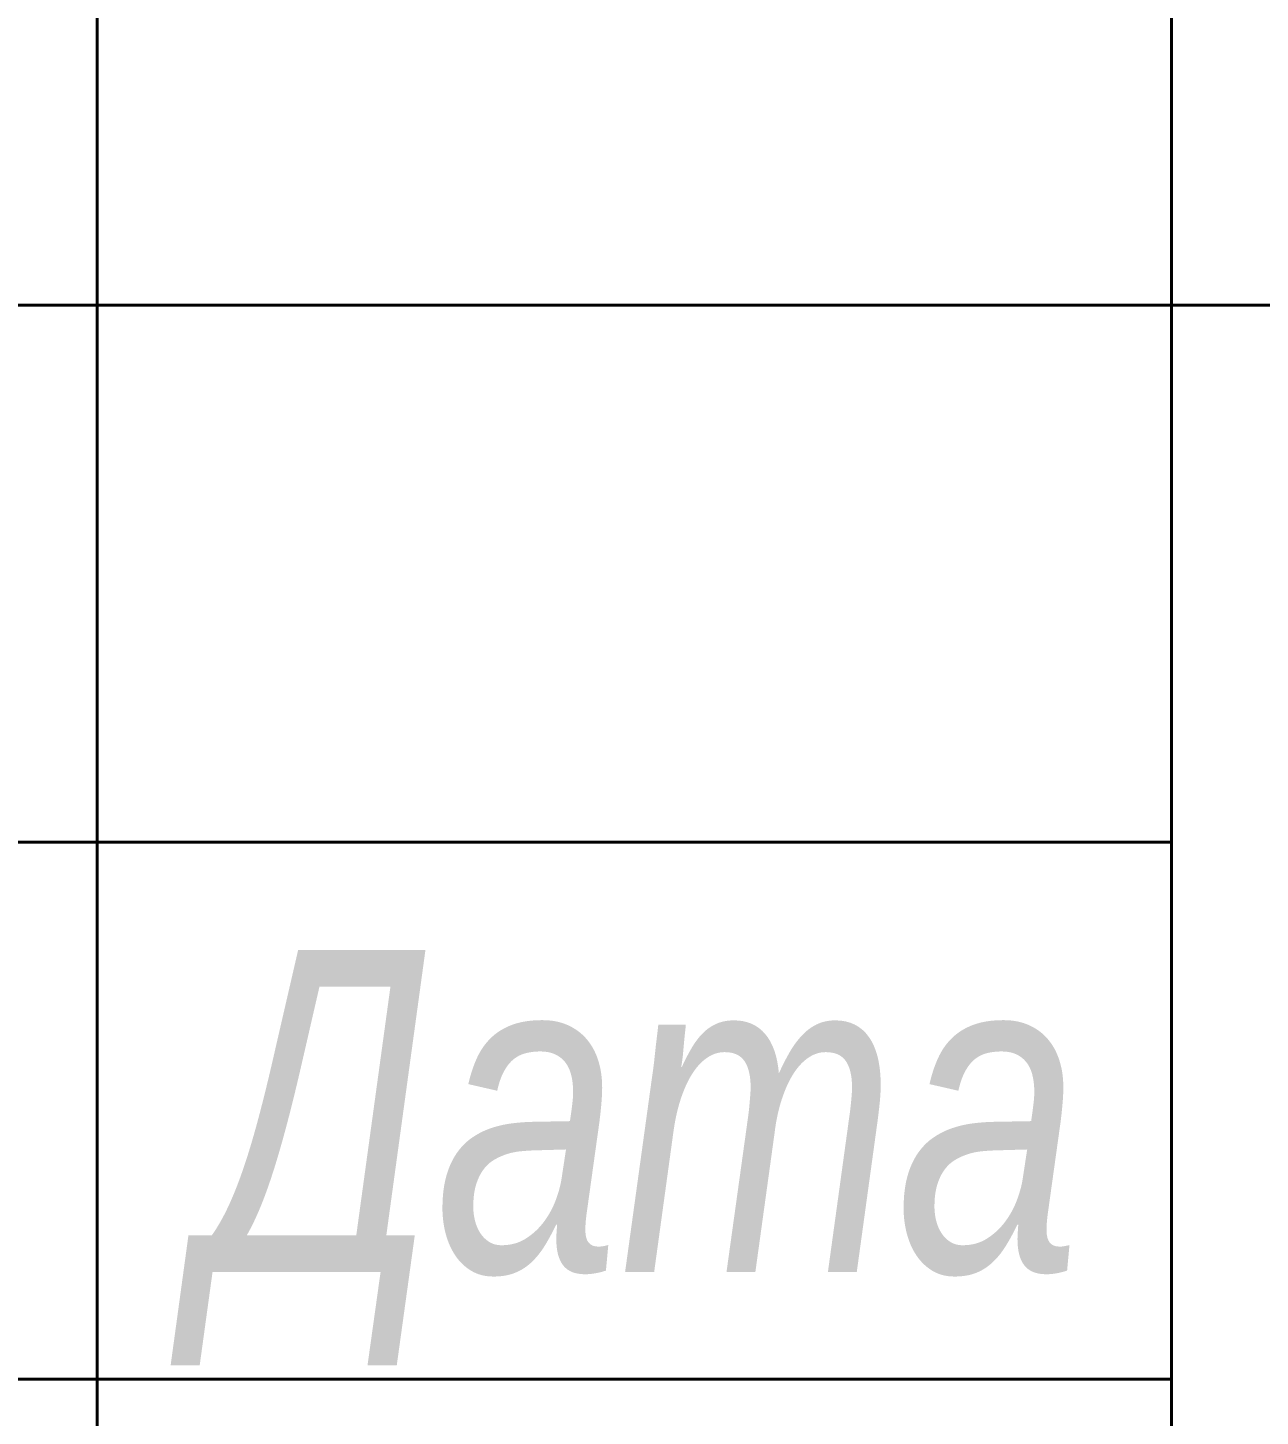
# Model space of a CAD drawing. Header units: millimetres. Extents: x 12064 to 35004, y -6103 to -2658.
# Drawn here: x 32861.6 to 32873.08, y -3111.89 to -3098.96 of the extents above; entities that cross this region are included whole.
import ezdxf

# ---------------------------------------------------------------- set-up
doc = ezdxf.new("R2010")
doc.units = ezdxf.units.MM
doc.layers.add('Layer_04', color=5, linetype='Continuous', lineweight=13)
doc.layers.add('Layer_07', color=250, linetype='Continuous', lineweight=40)
doc.styles.add('Style_01', font='ARIALNI.TTF', dxfattribs={"width": 0.9, "height": 3.5})

msp = doc.modelspace()

# ---------------------------------------------------------------- linework, layer by layer
at = {"layer": 'Layer_07', "linetype": 'Continuous'}
msp.add_line((32807.205, -3101.541), (32872.249, -3101.541), dxfattribs=at)
for points in [[(32862.242, -3086.531), (32862.242, -3141.567)], [(32872.249, -3086.531), (32872.249, -3141.567)], [(32992.329, -3101.541), (32872.249, -3101.541)], [(32992.329, -3101.541), (32872.249, -3101.541)], [(32807.205, -3106.544), (32872.249, -3106.544)], [(32807.205, -3111.547), (32872.249, -3111.547)]]:
    msp.add_lwpolyline(points, dxfattribs=at)

# ---------------------------------------------------------------- texts
at = {"layer": 'Layer_04', "linetype": 'Continuous', "style": 'Style_01', "width": 0.9}
msp.add_text('Дата', height=2.9999, dxfattribs=at).set_placement((32863.212, -3110.547))

doc.saveas('drawing.dxf')
